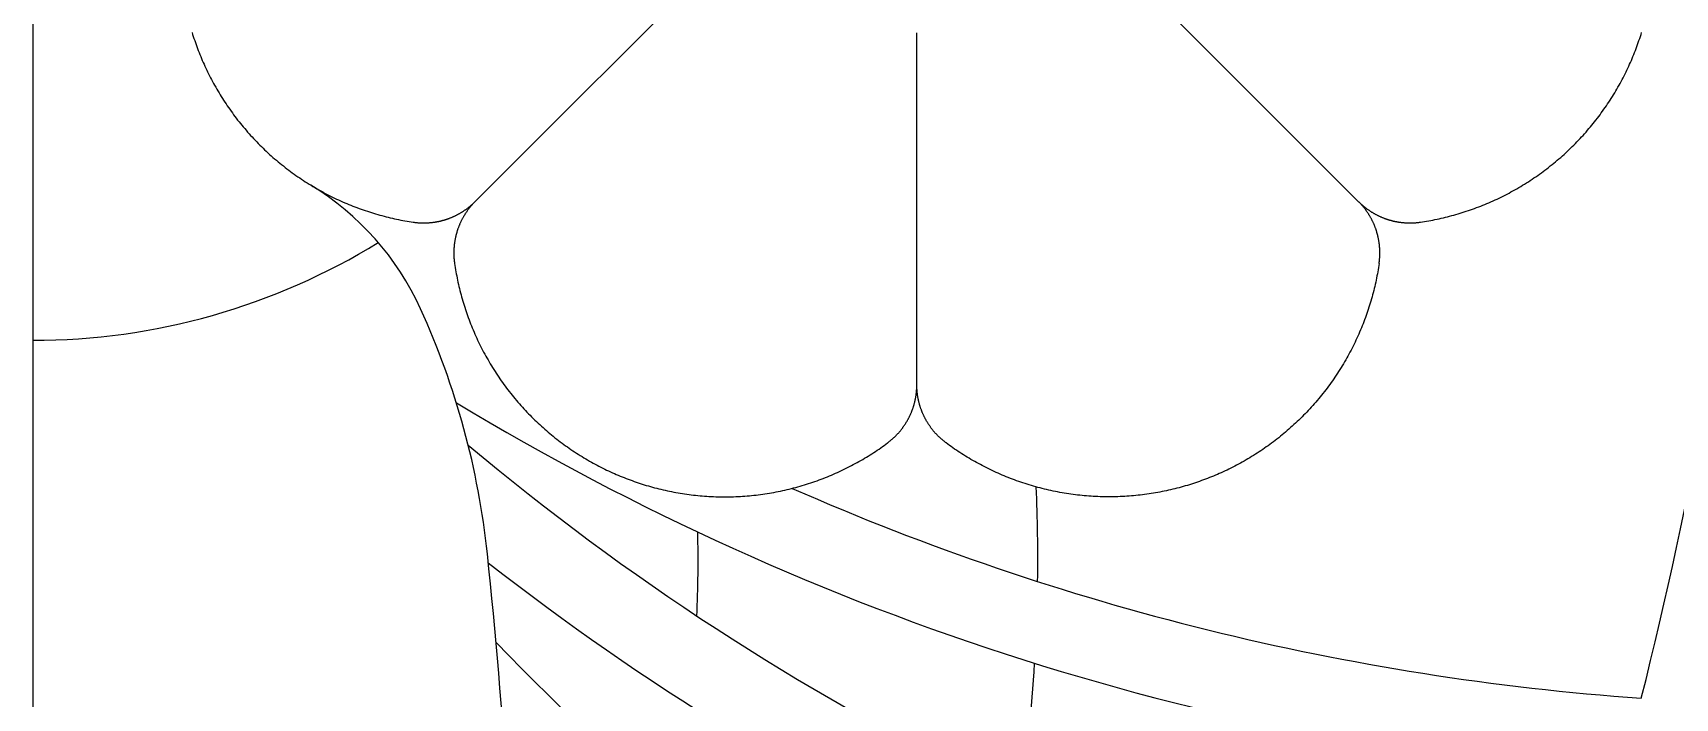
# Model space of a CAD drawing. Extents: x -111 to 2985, y -118 to 122.
# Drawn here: x 73.91 to 80.27, y 107.48 to 110.05 of the extents above; entities that cross this region are included whole.
import ezdxf

# ---------------------------------------------------------------- set-up
doc = ezdxf.new("R2010")
doc.units = 0
doc.layers.add('LAYER_03', color=5, linetype='CONTINUOUS')

msp = doc.modelspace()

# ---------------------------------------------------------------- linework, layer by layer
at = {"layer": 'LAYER_03'}
for points in [[(73.9139, 121.5617), (73.9139, 84.8376), (115.9333, 84.8376)], [(74.5297, 110.0518), (74.5322, 110.0439), (74.5347, 110.036), (74.5373, 110.0281), (74.54, 110.0203), (74.5427, 110.0125), (74.5454, 110.0047), (74.5483, 109.997), (74.5511, 109.9893), (74.5541, 109.9816), (74.5571, 109.974), (74.5601, 109.9664), (74.5632, 109.9588), (74.5663, 109.9513), (74.5696, 109.9438), (74.5728, 109.9363), (74.5762, 109.9288), (74.5796, 109.9213), (74.5831, 109.9139), (74.5866, 109.9064), (74.5902, 109.899), (74.5939, 109.8916), (74.5976, 109.8842), (74.6014, 109.8768), (74.6053, 109.8694), (74.6092, 109.862), (74.6132, 109.8547), (74.6172, 109.8474), (74.6213, 109.8401), (74.6255, 109.8328), (74.6298, 109.8256), (74.6341, 109.8183), (74.6385, 109.8111), (74.6429, 109.804), (74.6474, 109.7968), (74.652, 109.7897), (74.6566, 109.7826), (74.6613, 109.7755), (74.6661, 109.7685), (74.6709, 109.7614), (74.6758, 109.7545), (74.6807, 109.7475), (74.6857, 109.7406), (74.6908, 109.7337), (74.6959, 109.7268), (74.7011, 109.72), (74.7063, 109.7132), (74.7116, 109.7065), (74.717, 109.6998), (74.7224, 109.6931), (74.7279, 109.6865), (74.7335, 109.6799), (74.7391, 109.6733), (74.7448, 109.6668), (74.7505, 109.6603), (74.7563, 109.6539), (74.7621, 109.6475), (74.768, 109.6412), (74.7739, 109.6349), (74.7799, 109.6286), (74.786, 109.6224), (74.7921, 109.6163), (74.7983, 109.6101), (74.8045, 109.6041), (74.8107, 109.5981), (74.8171, 109.5921), (74.8234, 109.5862), (74.8299, 109.5803), (74.8363, 109.5745), (74.8429, 109.5687), (74.8494, 109.563), (74.856, 109.5574), (74.8627, 109.5517), (74.8694, 109.5462), (74.8762, 109.5407), (74.883, 109.5353), (74.8898, 109.5299), (74.8967, 109.5246), (74.9037, 109.5193), (74.9107, 109.5141), (74.9177, 109.5089), (74.9248, 109.5038), (74.9319, 109.4988), (74.939, 109.4938), (74.9462, 109.4889), (74.9534, 109.484), (74.9607, 109.4793), (74.968, 109.4745), (74.9753, 109.4699), (74.9827, 109.4652), (74.9901, 109.4607), (74.9975, 109.4562), (75.005, 109.4518), (75.0125, 109.4474), (75.02, 109.4432), (75.0276, 109.4389), (75.0352, 109.4348), (75.0428, 109.4307), (75.0504, 109.4266), (75.0581, 109.4227), (75.0658, 109.4188), (75.0735, 109.4149), (75.0813, 109.4112), (75.0891, 109.4075), (75.0969, 109.4038), (75.1047, 109.4003), (75.1125, 109.3968), (75.1204, 109.3934), (75.1283, 109.39), (75.1362, 109.3867), (75.1441, 109.3835), (75.152, 109.3803), (75.16, 109.3772), (75.1679, 109.3742), (75.1759, 109.3712), (75.1839, 109.3683), (75.1919, 109.3655), (75.1999, 109.3628), (75.208, 109.3601), (75.216, 109.3575), (75.224, 109.3549), (75.2321, 109.3524), (75.2402, 109.35), (75.2482, 109.3477), (75.2563, 109.3454), (75.2644, 109.3432), (75.2725, 109.341), (75.2806, 109.339), (75.2887, 109.337), (75.2967, 109.335), (75.3048, 109.3331), (75.3129, 109.3313), (75.321, 109.3296), (75.3291, 109.3279), (75.3372, 109.3263), (75.3453, 109.3248), (75.3534, 109.3233), (75.3615, 109.3219), (75.3695, 109.3205), (75.3776, 109.3193), (75.3857, 109.3181), (75.3876, 109.3178), (75.3896, 109.3175), (75.3915, 109.3173), (75.3935, 109.317), (75.3955, 109.3168), (75.3974, 109.3166), (75.3994, 109.3164), (75.4014, 109.3162), (75.4034, 109.316), (75.4054, 109.3159), (75.4074, 109.3157), (75.4094, 109.3156), (75.4114, 109.3155), (75.4134, 109.3154), (75.4154, 109.3153), (75.4174, 109.3152), (75.4194, 109.3152), (75.4214, 109.3151), (75.4234, 109.3151), (75.4254, 109.3151), (75.4275, 109.3151), (75.4295, 109.3151), (75.4315, 109.3151), (75.4336, 109.3152), (75.4356, 109.3152), (75.4376, 109.3153), (75.4397, 109.3154), (75.4417, 109.3155), (75.4437, 109.3156), (75.4458, 109.3158), (75.4478, 109.3159), (75.4498, 109.3161), (75.4519, 109.3163), (75.4539, 109.3164), (75.456, 109.3167), (75.458, 109.3169), (75.46, 109.3171), (75.4621, 109.3174), (75.4641, 109.3176), (75.4662, 109.3179), (75.4682, 109.3182), (75.4702, 109.3185), (75.4723, 109.3189), (75.4743, 109.3192), (75.4764, 109.3196), (75.4784, 109.32), (75.4804, 109.3204), (75.4824, 109.3208), (75.4845, 109.3212), (75.4865, 109.3216), (75.4885, 109.3221), (75.4905, 109.3225), (75.4925, 109.323), (75.4946, 109.3235), (75.4966, 109.324), (75.4986, 109.3246), (75.5006, 109.3251), (75.5026, 109.3257), (75.5046, 109.3262), (75.5066, 109.3268), (75.5085, 109.3274), (75.5105, 109.328), (75.5125, 109.3287), (75.5145, 109.3293), (75.5165, 109.33), (75.5184, 109.3306), (75.5204, 109.3313), (75.5223, 109.332), (75.5243, 109.3328), (75.5262, 109.3335), (75.5282, 109.3342), (75.5301, 109.335), (75.532, 109.3358), (75.5339, 109.3366), (75.5358, 109.3374), (75.5377, 109.3382), (75.5396, 109.339), (75.5415, 109.3399), (75.5434, 109.3407), (75.5453, 109.3416), (75.5472, 109.3425), (75.549, 109.3434), (75.5509, 109.3443), (75.5527, 109.3452), (75.5546, 109.3461), (75.5564, 109.3471), (75.5582, 109.3481), (75.56, 109.349), (75.5618, 109.35), (75.5636, 109.351), (75.5654, 109.352), (75.5672, 109.3531), (75.569, 109.3541), (75.5707, 109.3551), (75.5725, 109.3562), (75.5742, 109.3573), (75.576, 109.3584), (75.5777, 109.3595), (75.5794, 109.3606), (75.5811, 109.3617), (75.5828, 109.3628), (75.5845, 109.364), (75.5862, 109.3651), (75.5878, 109.3663), (75.5895, 109.3675), (75.5911, 109.3687), (75.5928, 109.3699), (75.5944, 109.3711), (75.596, 109.3723), (75.5976, 109.3735), (75.5992, 109.3747), (75.6008, 109.376), (75.6024, 109.3772), (75.6039, 109.3785), (75.6055, 109.3798), (75.607, 109.3811), (75.6085, 109.3824), (75.61, 109.3837), (75.6115, 109.385), (75.613, 109.3863), (75.6145, 109.3876), (75.616, 109.389), (75.6174, 109.3903), (75.6189, 109.3917), (75.6203, 109.393), (75.6217, 109.3944), (75.6231, 109.3958), (75.6245, 109.3972), (76.587, 110.3597)], [(78.0806, 110.3597), (79.0431, 109.3972), (79.0445, 109.3958), (79.0459, 109.3944), (79.0474, 109.393), (79.0488, 109.3917), (79.0502, 109.3903), (79.0517, 109.389), (79.0532, 109.3876), (79.0546, 109.3863), (79.0561, 109.385), (79.0576, 109.3837), (79.0591, 109.3824), (79.0607, 109.3811), (79.0622, 109.3798), (79.0638, 109.3785), (79.0653, 109.3772), (79.0669, 109.376), (79.0685, 109.3747), (79.0701, 109.3735), (79.0717, 109.3723), (79.0733, 109.3711), (79.0749, 109.3699), (79.0765, 109.3687), (79.0782, 109.3675), (79.0798, 109.3663), (79.0815, 109.3651), (79.0832, 109.364), (79.0849, 109.3628), (79.0866, 109.3617), (79.0883, 109.3606), (79.09, 109.3595), (79.0917, 109.3584), (79.0934, 109.3573), (79.0952, 109.3562), (79.0969, 109.3551), (79.0987, 109.3541), (79.1005, 109.3531), (79.1022, 109.352), (79.104, 109.351), (79.1058, 109.35), (79.1076, 109.349), (79.1095, 109.3481), (79.1113, 109.3471), (79.1131, 109.3461), (79.1149, 109.3452), (79.1168, 109.3443), (79.1186, 109.3434), (79.1205, 109.3425), (79.1224, 109.3416), (79.1243, 109.3407), (79.1261, 109.3399), (79.128, 109.339), (79.1299, 109.3382), (79.1318, 109.3374), (79.1337, 109.3366), (79.1357, 109.3358), (79.1376, 109.335), (79.1395, 109.3342), (79.1415, 109.3335), (79.1434, 109.3328), (79.1453, 109.332), (79.1473, 109.3313), (79.1493, 109.3306), (79.1512, 109.33), (79.1532, 109.3293), (79.1552, 109.3287), (79.1571, 109.328), (79.1591, 109.3274), (79.1611, 109.3268), (79.1631, 109.3262), (79.1651, 109.3257), (79.1671, 109.3251), (79.1691, 109.3246), (79.1711, 109.324), (79.1731, 109.3235), (79.1751, 109.323), (79.1771, 109.3225), (79.1792, 109.3221), (79.1812, 109.3216), (79.1832, 109.3212), (79.1852, 109.3208), (79.1873, 109.3204), (79.1893, 109.32), (79.1913, 109.3196), (79.1934, 109.3192), (79.1954, 109.3189), (79.1974, 109.3185), (79.1995, 109.3182), (79.2015, 109.3179), (79.2035, 109.3176), (79.2056, 109.3174), (79.2076, 109.3171), (79.2097, 109.3169), (79.2117, 109.3167), (79.2137, 109.3164), (79.2158, 109.3163), (79.2178, 109.3161), (79.2199, 109.3159), (79.2219, 109.3158), (79.2239, 109.3156), (79.226, 109.3155), (79.228, 109.3154), (79.2301, 109.3153), (79.2321, 109.3152), (79.2341, 109.3152), (79.2361, 109.3151), (79.2382, 109.3151), (79.2402, 109.3151), (79.2422, 109.3151), (79.2442, 109.3151), (79.2463, 109.3151), (79.2483, 109.3152), (79.2503, 109.3152), (79.2523, 109.3153), (79.2543, 109.3154), (79.2563, 109.3155), (79.2583, 109.3156), (79.2603, 109.3157), (79.2623, 109.3159), (79.2643, 109.316), (79.2663, 109.3162), (79.2683, 109.3164), (79.2702, 109.3166), (79.2722, 109.3168), (79.2742, 109.317), (79.2761, 109.3173), (79.2781, 109.3175), (79.28, 109.3178), (79.282, 109.3181), (79.2901, 109.3193), (79.2981, 109.3205), (79.3062, 109.3219), (79.3143, 109.3233), (79.3224, 109.3248), (79.3305, 109.3263), (79.3385, 109.3279), (79.3466, 109.3296), (79.3547, 109.3313), (79.3628, 109.3331), (79.3709, 109.335), (79.379, 109.337), (79.3871, 109.339), (79.3952, 109.341), (79.4033, 109.3432), (79.4114, 109.3454), (79.4194, 109.3477), (79.4275, 109.35), (79.4356, 109.3524), (79.4436, 109.3549), (79.4517, 109.3575), (79.4597, 109.3601), (79.4677, 109.3628), (79.4758, 109.3655), (79.4838, 109.3683), (79.4918, 109.3712), (79.4997, 109.3742), (79.5077, 109.3772), (79.5157, 109.3803), (79.5236, 109.3835), (79.5315, 109.3867), (79.5394, 109.39), (79.5473, 109.3934), (79.5551, 109.3968), (79.563, 109.4003), (79.5708, 109.4038), (79.5786, 109.4075), (79.5864, 109.4112), (79.5941, 109.4149), (79.6019, 109.4188), (79.6096, 109.4227), (79.6172, 109.4266), (79.6249, 109.4307), (79.6325, 109.4348), (79.6401, 109.4389), (79.6477, 109.4432), (79.6552, 109.4474), (79.6627, 109.4518), (79.6702, 109.4562), (79.6776, 109.4607), (79.685, 109.4652), (79.6924, 109.4699), (79.6997, 109.4745), (79.707, 109.4793), (79.7143, 109.484), (79.7215, 109.4889), (79.7287, 109.4938), (79.7358, 109.4988), (79.7429, 109.5038), (79.75, 109.5089), (79.757, 109.5141), (79.764, 109.5193), (79.7709, 109.5246), (79.7778, 109.5299), (79.7847, 109.5353), (79.7915, 109.5407), (79.7982, 109.5462), (79.805, 109.5517), (79.8116, 109.5574), (79.8182, 109.563), (79.8248, 109.5687), (79.8313, 109.5745), (79.8378, 109.5803), (79.8442, 109.5862), (79.8506, 109.5921), (79.8569, 109.5981), (79.8632, 109.6041), (79.8694, 109.6101), (79.8756, 109.6163), (79.8817, 109.6224), (79.8877, 109.6286), (79.8937, 109.6349), (79.8997, 109.6412), (79.9056, 109.6475), (79.9114, 109.6539), (79.9172, 109.6603), (79.9229, 109.6668), (79.9286, 109.6733), (79.9342, 109.6799), (79.9397, 109.6865), (79.9452, 109.6931), (79.9507, 109.6998), (79.956, 109.7065), (79.9613, 109.7132), (79.9666, 109.72), (79.9718, 109.7268), (79.9769, 109.7337), (79.982, 109.7406), (79.987, 109.7475), (79.9919, 109.7545), (79.9968, 109.7614), (80.0016, 109.7685), (80.0064, 109.7755), (80.0111, 109.7826), (80.0157, 109.7897), (80.0203, 109.7968), (80.0248, 109.804), (80.0292, 109.8111), (80.0336, 109.8183), (80.0379, 109.8256), (80.0421, 109.8328), (80.0463, 109.8401), (80.0504, 109.8474), (80.0545, 109.8547), (80.0585, 109.862), (80.0624, 109.8694), (80.0663, 109.8768), (80.0701, 109.8842), (80.0738, 109.8916), (80.0775, 109.899), (80.0811, 109.9064), (80.0846, 109.9139), (80.0881, 109.9213), (80.0915, 109.9288), (80.0948, 109.9363), (80.0981, 109.9438), (80.1013, 109.9513), (80.1045, 109.9588), (80.1076, 109.9664), (80.1106, 109.974), (80.1136, 109.9816), (80.1165, 109.9893), (80.1194, 109.997), (80.1222, 110.0047), (80.125, 110.0125), (80.1277, 110.0203), (80.1304, 110.0281), (80.133, 110.036), (80.1355, 110.0439), (80.138, 110.0518)], [(79.1223, 109.1583), (79.121, 109.1503), (79.1198, 109.1422), (79.1184, 109.1341), (79.117, 109.126), (79.1155, 109.1179), (79.114, 109.1099), (79.1124, 109.1018), (79.1107, 109.0937), (79.109, 109.0856), (79.1072, 109.0775), (79.1053, 109.0694), (79.1034, 109.0613), (79.1013, 109.0532), (79.0993, 109.0451), (79.0971, 109.037), (79.0949, 109.029), (79.0926, 109.0209), (79.0903, 109.0128), (79.0879, 109.0047), (79.0854, 108.9967), (79.0829, 108.9886), (79.0802, 108.9806), (79.0776, 108.9726), (79.0748, 108.9646), (79.072, 108.9565), (79.0691, 108.9486), (79.0661, 108.9406), (79.0631, 108.9326), (79.06, 108.9247), (79.0569, 108.9167), (79.0536, 108.9088), (79.0503, 108.9009), (79.047, 108.893), (79.0435, 108.8852), (79.04, 108.8773), (79.0365, 108.8695), (79.0328, 108.8617), (79.0291, 108.8539), (79.0254, 108.8462), (79.0215, 108.8385), (79.0176, 108.8308), (79.0137, 108.8231), (79.0096, 108.8154), (79.0055, 108.8078), (79.0014, 108.8002), (78.9972, 108.7927), (78.9929, 108.7851), (78.9885, 108.7776), (78.9841, 108.7702), (78.9796, 108.7627), (78.9751, 108.7553), (78.9705, 108.7479), (78.9658, 108.7406), (78.9611, 108.7333), (78.9563, 108.7261), (78.9514, 108.7188), (78.9465, 108.7117), (78.9415, 108.7045), (78.9365, 108.6974), (78.9314, 108.6903), (78.9262, 108.6833), (78.921, 108.6763), (78.9158, 108.6694), (78.9104, 108.6625), (78.9051, 108.6556), (78.8996, 108.6488), (78.8941, 108.6421), (78.8886, 108.6354), (78.883, 108.6287), (78.8773, 108.6221), (78.8716, 108.6155), (78.8658, 108.609), (78.86, 108.6025), (78.8541, 108.5961), (78.8482, 108.5897), (78.8423, 108.5834), (78.8362, 108.5771), (78.8302, 108.5709), (78.8241, 108.5647), (78.8179, 108.5586), (78.8117, 108.5526), (78.8054, 108.5466), (78.7991, 108.5406), (78.7928, 108.5347), (78.7864, 108.5289), (78.78, 108.5231), (78.7735, 108.5174), (78.767, 108.5117), (78.7604, 108.5061), (78.7538, 108.5006), (78.7472, 108.4951), (78.7405, 108.4897), (78.7338, 108.4843), (78.7271, 108.479), (78.7203, 108.4737), (78.7135, 108.4685), (78.7066, 108.4634), (78.6997, 108.4583), (78.6928, 108.4533), (78.6859, 108.4484), (78.6789, 108.4435), (78.6719, 108.4387), (78.6648, 108.4339), (78.6577, 108.4293), (78.6506, 108.4246), (78.6435, 108.4201), (78.6364, 108.4156), (78.6292, 108.4111), (78.622, 108.4067), (78.6148, 108.4024), (78.6075, 108.3982), (78.6002, 108.394), (78.5929, 108.3899), (78.5856, 108.3858), (78.5783, 108.3818), (78.5709, 108.3779), (78.5636, 108.374), (78.5562, 108.3702), (78.5488, 108.3665), (78.5413, 108.3628), (78.5339, 108.3592), (78.5264, 108.3557), (78.519, 108.3522), (78.5115, 108.3488), (78.504, 108.3455), (78.4965, 108.3422), (78.489, 108.339), (78.4815, 108.3358), (78.4739, 108.3328), (78.4663, 108.3297), (78.4587, 108.3267), (78.4511, 108.3238), (78.4434, 108.3209), (78.4356, 108.3181), (78.4279, 108.3153), (78.4201, 108.3126), (78.4122, 108.31), (78.4043, 108.3074), (78.3964, 108.3048), (78.3885, 108.3023), (78.3805, 108.2999), (78.3725, 108.2975), (78.3645, 108.2952), (78.3564, 108.293), (78.3483, 108.2908), (78.3401, 108.2887), (78.332, 108.2866), (78.3238, 108.2846), (78.3156, 108.2827), (78.3073, 108.2808), (78.2991, 108.279), (78.2908, 108.2772), (78.2825, 108.2756), (78.2741, 108.2739), (78.2657, 108.2724), (78.2574, 108.2709), (78.2489, 108.2695), (78.2405, 108.2681), (78.2321, 108.2668), (78.2236, 108.2656), (78.2151, 108.2645), (78.2066, 108.2634), (78.1981, 108.2624), (78.1895, 108.2614), (78.181, 108.2605), (78.1724, 108.2597), (78.1638, 108.259), (78.1552, 108.2583), (78.1466, 108.2577), (78.138, 108.2572), (78.1293, 108.2567), (78.1207, 108.2563), (78.112, 108.256), (78.1034, 108.2558), (78.0947, 108.2556), (78.086, 108.2555), (78.0774, 108.2554), (78.0687, 108.2555), (78.06, 108.2556), (78.0513, 108.2558), (78.0426, 108.256), (78.0339, 108.2563), (78.0252, 108.2567), (78.0166, 108.2572), (78.0079, 108.2577), (77.9992, 108.2583), (77.9905, 108.259), (77.9818, 108.2598), (77.9731, 108.2606), (77.9645, 108.2615), (77.9558, 108.2625), (77.9472, 108.2635), (77.9385, 108.2646), (77.9299, 108.2658), (77.9213, 108.267), (77.9127, 108.2684), (77.9041, 108.2698), (77.8955, 108.2712), (77.8869, 108.2728), (77.8784, 108.2744), (77.8698, 108.276), (77.8613, 108.2778), (77.8528, 108.2796), (77.8443, 108.2815), (77.8358, 108.2834), (77.8274, 108.2854), (77.819, 108.2875), (77.8105, 108.2897), (77.8022, 108.2919), (77.7938, 108.2942), (77.7855, 108.2966), (77.7772, 108.299), (77.7689, 108.3015), (77.7606, 108.304), (77.7524, 108.3067), (77.7442, 108.3094), (77.736, 108.3121), (77.7279, 108.3149), (77.7198, 108.3178), (77.7117, 108.3208), (77.7036, 108.3238), (77.6956, 108.3268), (77.6876, 108.33), (77.6797, 108.3332), (77.6717, 108.3364), (77.6639, 108.3397), (77.656, 108.3431), (77.6482, 108.3465), (77.6404, 108.35), (77.6327, 108.3536), (77.625, 108.3572), (77.6174, 108.3609), (77.6097, 108.3646), (77.6022, 108.3684), (77.5946, 108.3722), (77.5871, 108.3761), (77.5797, 108.38), (77.5723, 108.384), (77.5649, 108.3881), (77.5576, 108.3922), (77.5503, 108.3963), (77.5431, 108.4005), (77.5359, 108.4048), (77.5288, 108.4091), (77.5217, 108.4134), (77.5146, 108.4178), (77.5076, 108.4223), (77.5007, 108.4268), (77.4938, 108.4313), (77.4869, 108.4359), (77.4801, 108.4405), (77.4733, 108.4452), (77.4666, 108.4499), (77.46, 108.4547), (77.4533, 108.4595), (77.4468, 108.4643), (77.4452, 108.4655), (77.4436, 108.4667), (77.4421, 108.4679), (77.4405, 108.4691), (77.439, 108.4703), (77.4374, 108.4716), (77.4359, 108.4728), (77.4344, 108.4741), (77.4328, 108.4754), (77.4313, 108.4767), (77.4298, 108.478), (77.4283, 108.4793), (77.4268, 108.4807), (77.4253, 108.482), (77.4238, 108.4834), (77.4224, 108.4847), (77.4209, 108.4861), (77.4195, 108.4875), (77.418, 108.4889), (77.4166, 108.4903), (77.4151, 108.4918), (77.4137, 108.4932), (77.4123, 108.4947), (77.4109, 108.4961), (77.4095, 108.4976), (77.4081, 108.4991), (77.4067, 108.5006), (77.4054, 108.5021), (77.404, 108.5036), (77.4027, 108.5052), (77.4013, 108.5067), (77.4, 108.5083), (77.3987, 108.5099), (77.3974, 108.5114), (77.3961, 108.513), (77.3948, 108.5146), (77.3935, 108.5162), (77.3923, 108.5179), (77.391, 108.5195), (77.3898, 108.5211), (77.3886, 108.5228), (77.3873, 108.5245), (77.3861, 108.5261), (77.3849, 108.5278), (77.3837, 108.5295), (77.3826, 108.5312), (77.3814, 108.5329), (77.3803, 108.5347), (77.3791, 108.5364), (77.378, 108.5381), (77.3769, 108.5399), (77.3758, 108.5416), (77.3747, 108.5434), (77.3737, 108.5452), (77.3726, 108.547), (77.3715, 108.5487), (77.3705, 108.5505), (77.3695, 108.5524), (77.3685, 108.5542), (77.3675, 108.556), (77.3665, 108.5578), (77.3656, 108.5597), (77.3646, 108.5615), (77.3637, 108.5634), (77.3627, 108.5652), (77.3618, 108.5671), (77.3609, 108.569), (77.36, 108.5708), (77.3592, 108.5727), (77.3583, 108.5746), (77.3575, 108.5765), (77.3566, 108.5784), (77.3558, 108.5803), (77.355, 108.5822), (77.3543, 108.5841), (77.3535, 108.5861), (77.3527, 108.588), (77.352, 108.5899), (77.3513, 108.5919), (77.3506, 108.5938), (77.3499, 108.5958), (77.3492, 108.5977), (77.3485, 108.5997), (77.3479, 108.6016), (77.3472, 108.6036), (77.3466, 108.6056), (77.346, 108.6075), (77.3454, 108.6095), (77.3448, 108.6115), (77.3443, 108.6135), (77.3437, 108.6154), (77.3432, 108.6174), (77.3427, 108.6194), (77.3421, 108.6214), (77.3417, 108.6234), (77.3412, 108.6254), (77.3407, 108.6274), (77.3403, 108.6294), (77.3399, 108.6314), (77.3394, 108.6334), (77.339, 108.6354), (77.3387, 108.6374), (77.3383, 108.6394), (77.3379, 108.6414), (77.3376, 108.6434), (77.3373, 108.6454), (77.337, 108.6474), (77.3367, 108.6494), (77.3364, 108.6514), (77.3361, 108.6534), (77.3359, 108.6554), (77.3356, 108.6574), (77.3354, 108.6594), (77.3352, 108.6614), (77.335, 108.6634), (77.3348, 108.6654), (77.3347, 108.6674), (77.3345, 108.6694), (77.3344, 108.6714), (77.3343, 108.6733), (77.3342, 108.6753), (77.3341, 108.6773), (77.334, 108.6793), (77.3339, 108.6813), (77.3339, 108.6833), (77.3339, 108.6852), (77.3338, 108.6872), (77.3338, 108.6892), (77.3338, 110.0504)], [(75.6245, 109.3972), (75.6231, 109.3958), (75.6218, 109.3944), (75.6204, 109.393), (75.619, 109.3915), (75.6177, 109.3901), (75.6163, 109.3886), (75.615, 109.3872), (75.6137, 109.3857), (75.6123, 109.3842), (75.611, 109.3827), (75.6097, 109.3812), (75.6084, 109.3796), (75.6071, 109.3781), (75.6059, 109.3766), (75.6046, 109.375), (75.6033, 109.3734), (75.6021, 109.3719), (75.6009, 109.3703), (75.5996, 109.3687), (75.5984, 109.367), (75.5972, 109.3654), (75.596, 109.3638), (75.5948, 109.3621), (75.5936, 109.3605), (75.5925, 109.3588), (75.5913, 109.3571), (75.5902, 109.3555), (75.5891, 109.3538), (75.5879, 109.3521), (75.5868, 109.3503), (75.5857, 109.3486), (75.5846, 109.3469), (75.5836, 109.3451), (75.5825, 109.3434), (75.5814, 109.3416), (75.5804, 109.3399), (75.5794, 109.3381), (75.5784, 109.3363), (75.5774, 109.3345), (75.5764, 109.3327), (75.5754, 109.3309), (75.5744, 109.329), (75.5735, 109.3272), (75.5726, 109.3254), (75.5716, 109.3235), (75.5707, 109.3217), (75.5698, 109.3198), (75.5689, 109.3179), (75.5681, 109.3161), (75.5672, 109.3142), (75.5664, 109.3123), (75.5655, 109.3104), (75.5647, 109.3085), (75.5639, 109.3066), (75.5631, 109.3047), (75.5623, 109.3027), (75.5616, 109.3008), (75.5608, 109.2989), (75.5601, 109.2969), (75.5594, 109.295), (75.5587, 109.293), (75.558, 109.2911), (75.5573, 109.2891), (75.5567, 109.2871), (75.556, 109.2852), (75.5554, 109.2832), (75.5548, 109.2812), (75.5542, 109.2792), (75.5536, 109.2772), (75.553, 109.2752), (75.5525, 109.2732), (75.5519, 109.2712), (75.5514, 109.2692), (75.5509, 109.2672), (75.5504, 109.2652), (75.5499, 109.2632), (75.5494, 109.2612), (75.549, 109.2591), (75.5485, 109.2571), (75.5481, 109.2551), (75.5477, 109.2531), (75.5473, 109.251), (75.5469, 109.249), (75.5466, 109.247), (75.5462, 109.2449), (75.5459, 109.2429), (75.5456, 109.2409), (75.5453, 109.2388), (75.545, 109.2368), (75.5447, 109.2347), (75.5445, 109.2327), (75.5442, 109.2307), (75.544, 109.2286), (75.5438, 109.2266), (75.5436, 109.2245), (75.5434, 109.2225), (75.5433, 109.2204), (75.5431, 109.2184), (75.543, 109.2164), (75.5429, 109.2143), (75.5428, 109.2123), (75.5427, 109.2103), (75.5426, 109.2082), (75.5425, 109.2062), (75.5425, 109.2042), (75.5425, 109.2021), (75.5424, 109.2001), (75.5424, 109.1981), (75.5425, 109.1961), (75.5425, 109.194), (75.5425, 109.192), (75.5426, 109.19), (75.5427, 109.188), (75.5427, 109.186), (75.5428, 109.184), (75.543, 109.182), (75.5431, 109.18), (75.5432, 109.178), (75.5434, 109.176), (75.5436, 109.174), (75.5437, 109.1721), (75.5439, 109.1701), (75.5442, 109.1681), (75.5444, 109.1661), (75.5446, 109.1642), (75.5449, 109.1622), (75.5451, 109.1603), (75.5454, 109.1583)], [(79.1223, 109.1583), (79.1225, 109.1603), (79.1228, 109.1622), (79.1231, 109.1642), (79.1233, 109.1661), (79.1235, 109.1681), (79.1237, 109.1701), (79.1239, 109.1721), (79.1241, 109.174), (79.1243, 109.176), (79.1244, 109.178), (79.1246, 109.18), (79.1247, 109.182), (79.1248, 109.184), (79.1249, 109.186), (79.125, 109.188), (79.1251, 109.19), (79.1251, 109.192), (79.1252, 109.194), (79.1252, 109.1961), (79.1252, 109.1981), (79.1252, 109.2001), (79.1252, 109.2021), (79.1252, 109.2042), (79.1251, 109.2062), (79.1251, 109.2082), (79.125, 109.2103), (79.1249, 109.2123), (79.1248, 109.2143), (79.1247, 109.2164), (79.1246, 109.2184), (79.1244, 109.2204), (79.1242, 109.2225), (79.1241, 109.2245), (79.1239, 109.2266), (79.1237, 109.2286), (79.1234, 109.2307), (79.1232, 109.2327), (79.1229, 109.2347), (79.1227, 109.2368), (79.1224, 109.2388), (79.1221, 109.2409), (79.1218, 109.2429), (79.1214, 109.2449), (79.1211, 109.247), (79.1207, 109.249), (79.1204, 109.251), (79.12, 109.2531), (79.1196, 109.2551), (79.1191, 109.2571), (79.1187, 109.2591), (79.1182, 109.2612), (79.1178, 109.2632), (79.1173, 109.2652), (79.1168, 109.2672), (79.1163, 109.2692), (79.1158, 109.2712), (79.1152, 109.2732), (79.1147, 109.2752), (79.1141, 109.2772), (79.1135, 109.2792), (79.1129, 109.2812), (79.1123, 109.2832), (79.1117, 109.2852), (79.111, 109.2871), (79.1103, 109.2891), (79.1097, 109.2911), (79.109, 109.293), (79.1083, 109.295), (79.1076, 109.2969), (79.1068, 109.2989), (79.1061, 109.3008), (79.1053, 109.3027), (79.1045, 109.3047), (79.1038, 109.3066), (79.103, 109.3085), (79.1021, 109.3104), (79.1013, 109.3123), (79.1005, 109.3142), (79.0996, 109.3161), (79.0987, 109.3179), (79.0979, 109.3198), (79.097, 109.3217), (79.096, 109.3235), (79.0951, 109.3254), (79.0942, 109.3272), (79.0932, 109.329), (79.0923, 109.3309), (79.0913, 109.3327), (79.0903, 109.3345), (79.0893, 109.3363), (79.0883, 109.3381), (79.0873, 109.3399), (79.0862, 109.3416), (79.0852, 109.3434), (79.0841, 109.3451), (79.083, 109.3469), (79.0819, 109.3486), (79.0808, 109.3503), (79.0797, 109.3521), (79.0786, 109.3538), (79.0775, 109.3555), (79.0763, 109.3571), (79.0752, 109.3588), (79.074, 109.3605), (79.0728, 109.3621), (79.0717, 109.3638), (79.0705, 109.3654), (79.0693, 109.367), (79.068, 109.3687), (79.0668, 109.3703), (79.0656, 109.3719), (79.0643, 109.3734), (79.0631, 109.375), (79.0618, 109.3766), (79.0605, 109.3781), (79.0592, 109.3796), (79.0579, 109.3812), (79.0566, 109.3827), (79.0553, 109.3842), (79.054, 109.3857), (79.0527, 109.3872), (79.0513, 109.3886), (79.05, 109.3901), (79.0486, 109.3915), (79.0473, 109.393), (79.0459, 109.3944), (79.0445, 109.3958), (79.0431, 109.3972)], [(75.5454, 109.1583), (75.5466, 109.1503), (75.5479, 109.1422), (75.5492, 109.1341), (75.5507, 109.126), (75.5521, 109.1179), (75.5537, 109.1099), (75.5553, 109.1018), (75.557, 109.0937), (75.5587, 109.0856), (75.5605, 109.0775), (75.5624, 109.0694), (75.5643, 109.0613), (75.5663, 109.0532), (75.5684, 109.0451), (75.5705, 109.037), (75.5728, 109.029), (75.575, 109.0209), (75.5774, 109.0128), (75.5798, 109.0047), (75.5823, 108.9967), (75.5848, 108.9886), (75.5874, 108.9806), (75.5901, 108.9726), (75.5929, 108.9646), (75.5957, 108.9565), (75.5986, 108.9486), (75.6015, 108.9406), (75.6046, 108.9326), (75.6077, 108.9247), (75.6108, 108.9167), (75.614, 108.9088), (75.6173, 108.9009), (75.6207, 108.893), (75.6241, 108.8852), (75.6276, 108.8773), (75.6312, 108.8695), (75.6348, 108.8617), (75.6385, 108.8539), (75.6423, 108.8462), (75.6461, 108.8385), (75.65, 108.8308), (75.654, 108.8231), (75.658, 108.8154), (75.6621, 108.8078), (75.6663, 108.8002), (75.6705, 108.7927), (75.6748, 108.7851), (75.6792, 108.7776), (75.6836, 108.7702), (75.6881, 108.7627), (75.6926, 108.7553), (75.6972, 108.7479), (75.7019, 108.7406), (75.7066, 108.7333), (75.7114, 108.7261), (75.7163, 108.7188), (75.7212, 108.7117), (75.7261, 108.7045), (75.7312, 108.6974), (75.7363, 108.6903), (75.7414, 108.6833), (75.7466, 108.6763), (75.7519, 108.6694), (75.7572, 108.6625), (75.7626, 108.6556), (75.7681, 108.6488), (75.7736, 108.6421), (75.7791, 108.6354), (75.7847, 108.6287), (75.7904, 108.6221), (75.7961, 108.6155), (75.8018, 108.609), (75.8077, 108.6025), (75.8135, 108.5961), (75.8194, 108.5897), (75.8254, 108.5834), (75.8314, 108.5771), (75.8375, 108.5709), (75.8436, 108.5647), (75.8498, 108.5586), (75.856, 108.5526), (75.8622, 108.5466), (75.8685, 108.5406), (75.8749, 108.5347), (75.8813, 108.5289), (75.8877, 108.5231), (75.8942, 108.5174), (75.9007, 108.5117), (75.9072, 108.5061), (75.9138, 108.5006), (75.9205, 108.4951), (75.9271, 108.4897), (75.9339, 108.4843), (75.9406, 108.479), (75.9474, 108.4737), (75.9542, 108.4685), (75.9611, 108.4634), (75.9679, 108.4583), (75.9749, 108.4533), (75.9818, 108.4484), (75.9888, 108.4435), (75.9958, 108.4387), (76.0029, 108.4339), (76.0099, 108.4293), (76.017, 108.4246), (76.0242, 108.4201), (76.0313, 108.4156), (76.0385, 108.4111), (76.0457, 108.4067), (76.0529, 108.4024), (76.0602, 108.3982), (76.0674, 108.394), (76.0747, 108.3899), (76.0821, 108.3858), (76.0894, 108.3818), (76.0967, 108.3779), (76.1041, 108.374), (76.1115, 108.3702), (76.1189, 108.3665), (76.1263, 108.3628), (76.1338, 108.3592), (76.1412, 108.3557), (76.1487, 108.3522), (76.1562, 108.3488), (76.1637, 108.3455), (76.1712, 108.3422), (76.1787, 108.339), (76.1862, 108.3358), (76.1937, 108.3328), (76.2013, 108.3297), (76.209, 108.3267), (76.2166, 108.3238), (76.2243, 108.3209), (76.232, 108.3181), (76.2398, 108.3153), (76.2476, 108.3126), (76.2555, 108.31), (76.2633, 108.3074), (76.2712, 108.3048), (76.2792, 108.3023), (76.2872, 108.2999), (76.2952, 108.2975), (76.3032, 108.2952), (76.3113, 108.293), (76.3194, 108.2908), (76.3275, 108.2887), (76.3357, 108.2866), (76.3439, 108.2846), (76.3521, 108.2827), (76.3603, 108.2808), (76.3686, 108.279), (76.3769, 108.2772), (76.3852, 108.2756), (76.3936, 108.2739), (76.4019, 108.2724), (76.4103, 108.2709), (76.4187, 108.2695), (76.4272, 108.2681), (76.4356, 108.2668), (76.4441, 108.2656), (76.4526, 108.2645), (76.4611, 108.2634), (76.4696, 108.2624), (76.4781, 108.2614), (76.4867, 108.2605), (76.4953, 108.2597), (76.5039, 108.259), (76.5125, 108.2583), (76.5211, 108.2577), (76.5297, 108.2572), (76.5383, 108.2567), (76.547, 108.2563), (76.5556, 108.256), (76.5643, 108.2558), (76.5729, 108.2556), (76.5816, 108.2555), (76.5903, 108.2554), (76.599, 108.2555), (76.6077, 108.2556), (76.6164, 108.2558), (76.625, 108.256), (76.6337, 108.2563), (76.6424, 108.2567), (76.6511, 108.2572), (76.6598, 108.2577), (76.6685, 108.2583), (76.6772, 108.259), (76.6859, 108.2598), (76.6945, 108.2606), (76.7032, 108.2615), (76.7118, 108.2625), (76.7205, 108.2635), (76.7291, 108.2646), (76.7378, 108.2658), (76.7464, 108.267), (76.755, 108.2684), (76.7636, 108.2698), (76.7722, 108.2712), (76.7808, 108.2728), (76.7893, 108.2744), (76.7979, 108.276), (76.8064, 108.2778), (76.8149, 108.2796), (76.8234, 108.2815), (76.8318, 108.2834), (76.8403, 108.2854), (76.8487, 108.2875), (76.8571, 108.2897), (76.8655, 108.2919), (76.8739, 108.2942), (76.8822, 108.2966), (76.8905, 108.299), (76.8988, 108.3015), (76.9071, 108.304), (76.9153, 108.3067), (76.9235, 108.3094), (76.9317, 108.3121), (76.9398, 108.3149), (76.9479, 108.3178), (76.956, 108.3208), (76.9641, 108.3238), (76.9721, 108.3268), (76.9801, 108.33), (76.988, 108.3332), (76.9959, 108.3364), (77.0038, 108.3397), (77.0116, 108.3431), (77.0195, 108.3465), (77.0272, 108.35), (77.035, 108.3536), (77.0427, 108.3572), (77.0503, 108.3609), (77.0579, 108.3646), (77.0655, 108.3684), (77.073, 108.3722), (77.0805, 108.3761), (77.088, 108.38), (77.0954, 108.384), (77.1028, 108.3881), (77.1101, 108.3922), (77.1174, 108.3963), (77.1246, 108.4005), (77.1318, 108.4048), (77.1389, 108.4091), (77.146, 108.4134), (77.1531, 108.4178), (77.1601, 108.4223), (77.167, 108.4268), (77.1739, 108.4313), (77.1808, 108.4359), (77.1876, 108.4405), (77.1943, 108.4452), (77.2011, 108.4499), (77.2077, 108.4547), (77.2143, 108.4595), (77.2209, 108.4643)], [(77.2209, 108.4643), (77.2225, 108.4655), (77.224, 108.4667), (77.2256, 108.4679), (77.2271, 108.4691), (77.2287, 108.4703), (77.2302, 108.4716), (77.2318, 108.4728), (77.2333, 108.4741), (77.2348, 108.4754), (77.2363, 108.4767), (77.2379, 108.478), (77.2394, 108.4793), (77.2409, 108.4807), (77.2423, 108.482), (77.2438, 108.4834), (77.2453, 108.4847), (77.2468, 108.4861), (77.2482, 108.4875), (77.2497, 108.4889), (77.2511, 108.4903), (77.2525, 108.4918), (77.254, 108.4932), (77.2554, 108.4947), (77.2568, 108.4961), (77.2582, 108.4976), (77.2596, 108.4991), (77.2609, 108.5006), (77.2623, 108.5021), (77.2636, 108.5036), (77.265, 108.5052), (77.2663, 108.5067), (77.2677, 108.5083), (77.269, 108.5099), (77.2703, 108.5114), (77.2716, 108.513), (77.2729, 108.5146), (77.2741, 108.5162), (77.2754, 108.5179), (77.2766, 108.5195), (77.2779, 108.5211), (77.2791, 108.5228), (77.2803, 108.5245), (77.2815, 108.5261), (77.2827, 108.5278), (77.2839, 108.5295), (77.2851, 108.5312), (77.2863, 108.5329), (77.2874, 108.5347), (77.2885, 108.5364), (77.2897, 108.5381), (77.2908, 108.5399), (77.2919, 108.5416), (77.2929, 108.5434), (77.294, 108.5452), (77.2951, 108.547), (77.2961, 108.5487), (77.2972, 108.5505), (77.2982, 108.5524), (77.2992, 108.5542), (77.3002, 108.556), (77.3012, 108.5578), (77.3021, 108.5597), (77.3031, 108.5615), (77.304, 108.5634), (77.3049, 108.5652), (77.3058, 108.5671), (77.3067, 108.569), (77.3076, 108.5708), (77.3085, 108.5727), (77.3094, 108.5746), (77.3102, 108.5765), (77.311, 108.5784), (77.3118, 108.5803), (77.3126, 108.5822), (77.3134, 108.5841), (77.3142, 108.5861), (77.3149, 108.588), (77.3157, 108.5899), (77.3164, 108.5919), (77.3171, 108.5938), (77.3178, 108.5958), (77.3185, 108.5977), (77.3192, 108.5997), (77.3198, 108.6016), (77.3205, 108.6036), (77.3211, 108.6056), (77.3217, 108.6075), (77.3223, 108.6095), (77.3229, 108.6115), (77.3234, 108.6135), (77.324, 108.6154), (77.3245, 108.6174), (77.325, 108.6194), (77.3255, 108.6214), (77.326, 108.6234), (77.3265, 108.6254), (77.3269, 108.6274), (77.3274, 108.6294), (77.3278, 108.6314), (77.3282, 108.6334), (77.3286, 108.6354), (77.329, 108.6374), (77.3294, 108.6394), (77.3297, 108.6414), (77.3301, 108.6434), (77.3304, 108.6454), (77.3307, 108.6474), (77.331, 108.6494), (77.3313, 108.6514), (77.3315, 108.6534), (77.3318, 108.6554), (77.332, 108.6574), (77.3322, 108.6594), (77.3325, 108.6614), (77.3326, 108.6634), (77.3328, 108.6654), (77.333, 108.6674), (77.3331, 108.6694), (77.3333, 108.6714), (77.3334, 108.6733), (77.3335, 108.6753), (77.3336, 108.6773), (77.3337, 108.6793), (77.3337, 108.6813), (77.3338, 108.6833), (77.3338, 108.6852), (77.3338, 108.6872), (77.3338, 108.6892)]]:
    msp.add_lwpolyline(points, dxfattribs=at)
for points in [[(80.1366, 107.4767, 0.037471), (80.5493, 109.8299)], [(73.9139, 95.3415, 0.20129), (82.7871, 109.7275)], [(75.4142, 108.9824, 0.15025), (74.9897, 109.4609)], [(73.9139, 108.861, 0.138776), (75.2504, 109.2392)], [(75.6724, 108.0345, 0.080881), (75.4142, 108.9824)], [(75.5523, 108.6196, 0.118881), (80.1151, 107.1725)], [(75.5981, 108.4557, 0.120903), (79.8345, 106.3734)], [(76.8514, 108.2882, 0.086055), (80.1366, 107.4767)], [(77.8013, 107.9279, 0.013677), (77.796, 108.2936)], [(76.4831, 107.7945, 0.015109), (76.4865, 108.1191)], [(75.7681, 104.3343, 0.039356), (75.6724, 108.0345)], [(75.6759, 108.0005, 0.111596), (79.7467, 106.0804)], [(75.7058, 107.6924, 0.115023), (79.479, 105.2457)], [(77.7374, 107.0877, 0.019691), (77.7897, 107.6116)]]:
    msp.add_lwpolyline(points, format="xyb", dxfattribs=at)

doc.saveas('drawing.dxf')
